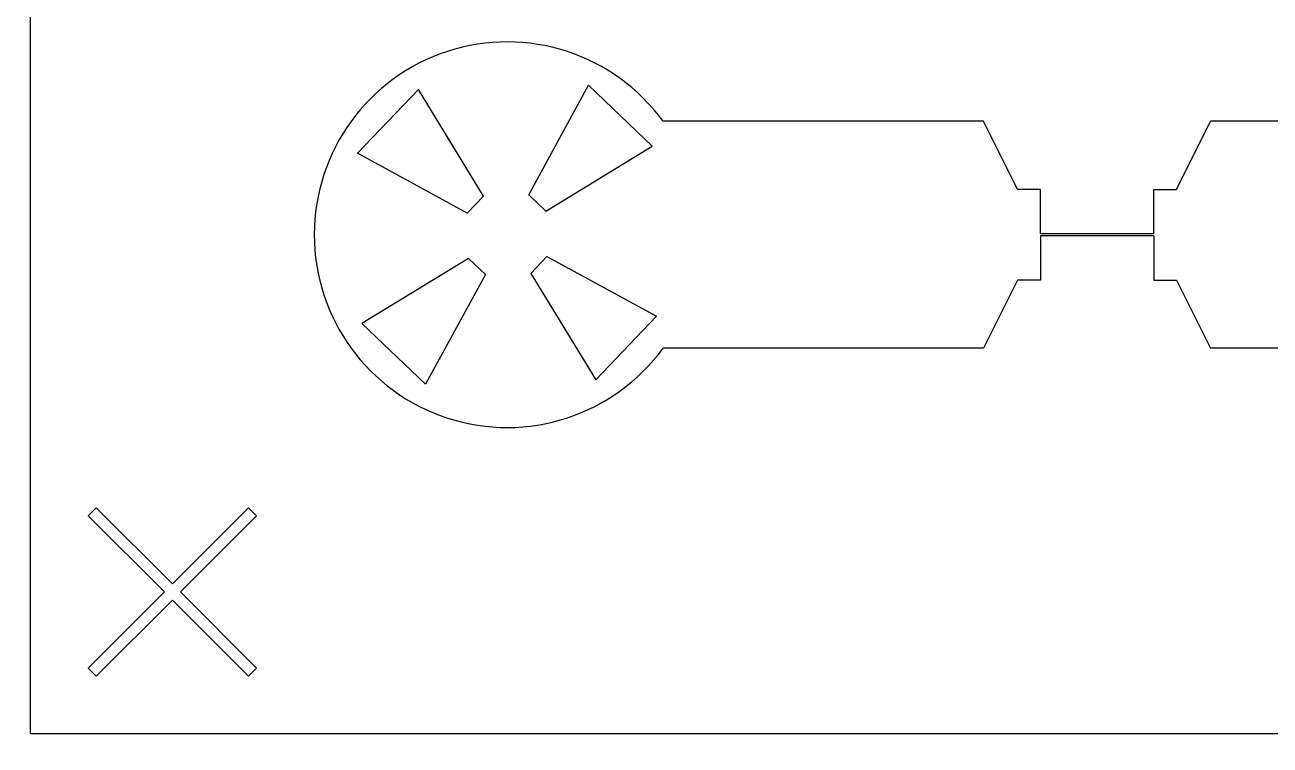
# Model space of a CAD drawing. Header units: inches. Extents: x -271009 to 5700, y -37000 to 38138.
# Drawn here: x -136140 to -130570, y -17255 to -14032 of the extents above; entities that cross this region are included whole.
import ezdxf

# ---------------------------------------------------------------- set-up
doc = ezdxf.new("R2010")
doc.units = ezdxf.units.IN
doc.header["$MEASUREMENT"] = 0

msp = doc.modelspace()

# ---------------------------------------------------------------- linework, layer by layer
for p, q in [((-133885.6, -14793), (-133618.5, -14302.8)), ((-133333.1, -14574.4), (-133618.5, -14302.8)), ((-134651.2, -14607), (-134379.6, -14321.6)), ((-134088.6, -14798), (-134379.6, -14321.6)), ((-131851.3, -14463.8), (-133285.1, -14463.8)), ((-131699, -14768.2), (-131851.3, -14463.8)), ((-130988.5, -14768.2), (-130836.3, -14463.8)), ((-127879.9, -14463.8), (-130836.3, -14463.8)), ((-133809.5, -14865.4), (-133333.1, -14574.4)), ((-134161, -14874.1), (-134651.2, -14607)), ((-134161, -14874.1), (-134088.6, -14798)), ((-133809.5, -14865.4), (-133885.6, -14793)), ((-131597.5, -14768.2), (-131699, -14768.2)), ((-131597.5, -14966.6), (-131597.5, -14768.2)), ((-131090, -14966.6), (-131090, -14768.2)), ((-131090, -14768.2), (-130988.5, -14768.2)), ((-131090, -14966.6), (-131597.5, -14966.6)), ((-131090, -14975.9), (-131597.5, -14975.9)), ((-131597.5, -14975.9), (-131597.5, -15174.2)), ((-131090, -14975.9), (-131090, -15174.2)), ((-134156, -15077.1), (-134632.4, -15368.1)), ((-134156, -15077.1), (-134079.9, -15149.5)), ((-133804.5, -15068.4), (-133876.9, -15144.5)), ((-133804.5, -15068.4), (-133314.3, -15335.5)), ((-134079.9, -15149.5), (-134347, -15639.7)), ((-133876.9, -15144.5), (-133585.9, -15620.9)), ((-131699, -15174.2), (-131851.3, -15478.7)), ((-131597.5, -15174.2), (-131699, -15174.2)), ((-131090, -15174.2), (-130988.5, -15174.2)), ((-130988.5, -15174.2), (-130836.3, -15478.7)), ((-134632.4, -15368.1), (-134347, -15639.7)), ((-133314.3, -15335.5), (-133585.9, -15620.9)), ((-131851.3, -15478.7), (-133285.1, -15478.7)), ((-127879.9, -15478.7), (-130836.3, -15478.7)), ((-135820.8, -16193.1), (-135856.7, -16229)), ((-135479.9, -16534), (-135820.8, -16193.1)), ((-135139, -16193.1), (-135479.9, -16534)), ((-135103.1, -16229), (-135139, -16193.1)), ((-135856.7, -16229), (-135515.8, -16569.9)), ((-135444, -16569.9), (-135103.1, -16229)), ((-135515.8, -16569.9), (-135856.7, -16910.8)), ((-135103.1, -16910.8), (-135444, -16569.9)), ((-135820.8, -16946.7), (-135479.9, -16605.8)), ((-135479.9, -16605.8), (-135139, -16946.7)), ((-135856.7, -16910.8), (-135820.8, -16946.7)), ((-135139, -16946.7), (-135103.1, -16910.8))]:
    msp.add_line(p, q)
msp.add_lwpolyline([(-137000, 35000, 6), (-113000, 35000)], format="xyb", close=True)
msp.add_lwpolyline([(-125050.8, -17204.2), (-136114.2, -17204.2), (-136114.2, -8678.2), (-125050.8, -8678.2)], close=True)
msp.add_arc((-133982.7, -14971.2), 862.7, 36.0319, 323.9681)

doc.saveas('drawing.dxf')
